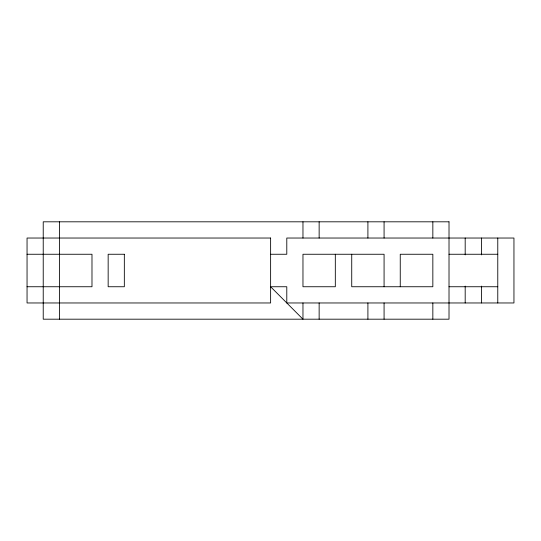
<?xml version="1.0" encoding="UTF-8"?>
<svg xmlns="http://www.w3.org/2000/svg" width="541" height="541" viewBox="0 0 541 541"><rect width="100%" height="100%" fill="white"/><g stroke="black" fill="none" stroke-linecap="round" stroke-linejoin="round"><path stroke-width="0.81" d="M27.05 254.256L91.984 254.256L91.984 286.744L27.05 286.744M270.622 254.256L286.791 254.256L286.791 238.033L513.95 238.033L513.95 302.967L286.791 302.967L286.791 286.744L270.622 286.744L302.967 319.19L302.967 302.967M449.016 254.256L497.774 254.256M449.016 286.744L497.774 286.744M497.774 238.033L497.774 302.967M481.598 238.033L481.598 254.899M481.598 286.101L481.598 302.967M465.186 238.033L465.186 254.899M465.186 286.101L465.186 302.967M432.841 221.81L432.841 238.033M432.841 302.967L432.841 319.19M400.252 286.744L400.252 254.256L432.841 254.256L432.841 286.744L351.731 286.744L351.731 254.256M384.076 221.81L384.076 238.033M384.076 286.744L384.076 254.256L302.967 254.256L302.967 286.744L335.319 286.744L335.319 254.256M384.076 302.967L384.076 319.19M367.907 221.81L367.907 238.033M367.907 302.967L367.907 319.19M319.143 221.81L319.143 238.033M319.143 302.967L319.143 319.19M302.967 221.81L302.967 238.033M59.402 221.81L59.402 319.19M449.016 221.81L43.226 221.81L43.226 319.19L449.016 319.19L449.016 221.81M270.622 238.033L27.05 238.033L27.05 302.967L270.622 302.967L270.622 238.033M124.335 254.256L108.159 254.256L108.159 286.744L124.335 286.744L124.335 254.256"/></g></svg>
